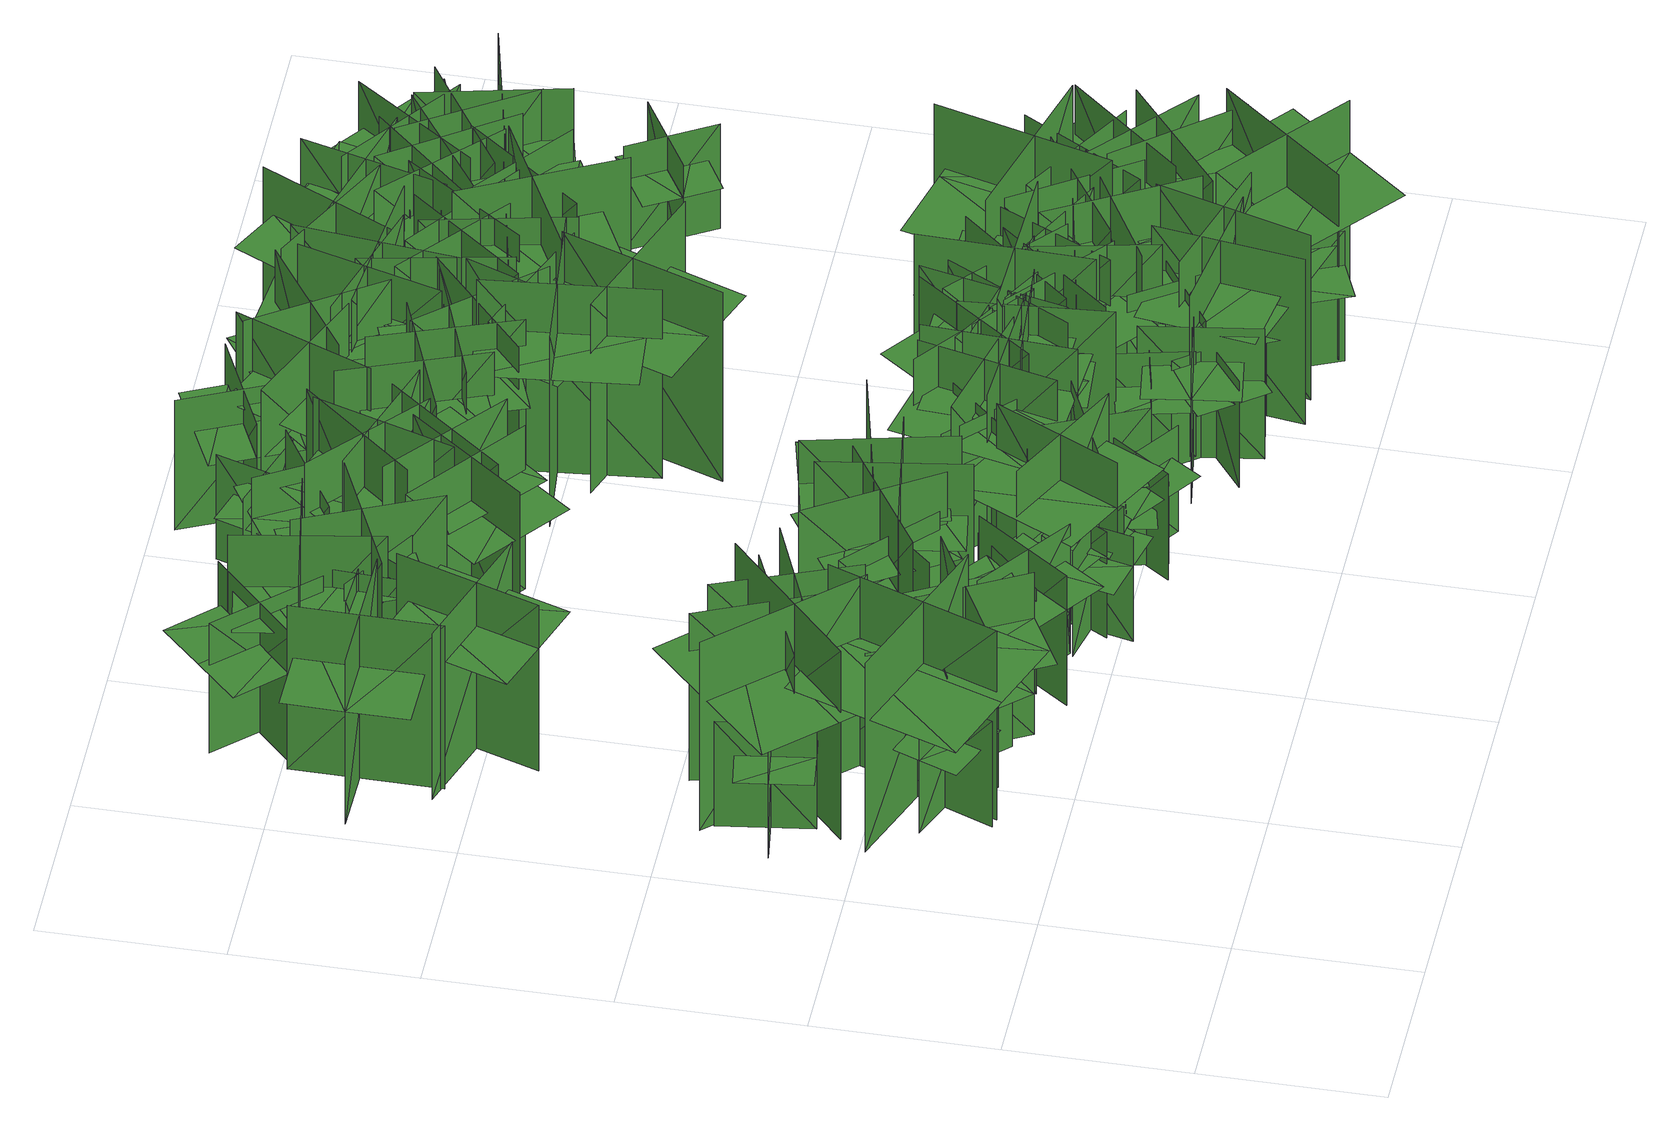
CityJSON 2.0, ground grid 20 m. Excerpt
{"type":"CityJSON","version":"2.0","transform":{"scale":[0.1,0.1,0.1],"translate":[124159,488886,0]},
"CityObjects":{
"tree1":{"type":"SolitaryVegetationObject","geometry":[{"type":"MultiSurface","lod":"1","boundaries":[[[0,1,2]],[[0,2,3]],[[4,5,6]],[[4,6,7]],[[8,9,10]],[[8,10,11]],[[8,11,12]],[[8,12,13]]]}]},
"tree2":{"type":"SolitaryVegetationObject","geometry":[{"type":"MultiSurface","lod":"1","boundaries":[[[14,15,16]],[[14,16,17]],[[18,19,20]],[[18,20,21]],[[22,23,24]],[[22,24,25]],[[22,25,26]],[[22,26,27]]]}]},
"tree3":{"type":"SolitaryVegetationObject","geometry":[{"type":"MultiSurface","lod":"1","boundaries":[[[28,29,30]],[[28,30,31]],[[32,33,34]],[[32,34,35]],[[36,37,38]],[[36,38,39]],[[36,39,40]],[[36,40,41]]]}]},
"tree4":{"type":"SolitaryVegetationObject","geometry":[{"type":"MultiSurface","lod":"1","boundaries":[[[42,43,44]],[[42,44,45]],[[46,47,48]],[[46,48,49]],[[50,51,52]],[[50,52,53]],[[50,53,54]],[[50,54,55]]]}]},
"tree5":{"type":"SolitaryVegetationObject","geometry":[{"type":"MultiSurface","lod":"1","boundaries":[[[56,57,58]],[[56,58,59]],[[60,61,62]],[[60,62,63]],[[64,65,66]],[[64,66,67]],[[64,68,69]],[[64,69,65]]]}]},
"tree6":{"type":"SolitaryVegetationObject","geometry":[{"type":"MultiSurface","lod":"1","boundaries":[[[70,71,72]],[[70,72,73]],[[74,75,76]],[[74,76,77]],[[78,79,80]],[[78,80,81]],[[78,81,82]],[[78,82,83]]]}]},
"tree7":{"type":"SolitaryVegetationObject","geometry":[{"type":"MultiSurface","lod":"1","boundaries":[[[84,85,86]],[[84,86,87]],[[88,89,90]],[[88,90,91]],[[92,93,94]],[[92,94,95]],[[92,96,97]],[[92,97,93]]]}]},
"tree8":{"type":"SolitaryVegetationObject","geometry":[{"type":"MultiSurface","lod":"1","boundaries":[[[98,99,100]],[[98,100,101]],[[102,103,104]],[[102,104,105]],[[106,107,108]],[[106,108,109]],[[106,109,110]],[[106,110,111]]]}]},
"tree9":{"type":"SolitaryVegetationObject","geometry":[{"type":"MultiSurface","lod":"1","boundaries":[[[112,113,114]],[[112,114,115]],[[116,117,118]],[[116,118,119]],[[120,121,122]],[[120,122,123]],[[120,123,124]],[[120,124,125]]]}]},
"tree10":{"type":"SolitaryVegetationObject","geometry":[{"type":"MultiSurface","lod":"1","boundaries":[[[126,127,128]],[[126,128,129]],[[130,131,132]],[[130,132,133]],[[134,135,136]],[[134,136,137]],[[134,137,138]],[[134,138,139]]]}]},
"tree11":{"type":"SolitaryVegetationObject","geometry":[{"type":"MultiSurface","lod":"1","boundaries":[[[140,141,142]],[[140,142,143]],[[144,145,146]],[[144,146,147]],[[148,149,150]],[[148,150,151]],[[148,151,152]],[[148,152,153]]]}]},
"tree12":{"type":"SolitaryVegetationObject","geometry":[{"type":"MultiSurface","lod":"1","boundaries":[[[154,155,156]],[[154,156,157]],[[158,159,160]],[[158,160,161]],[[162,163,164]],[[162,164,165]],[[162,166,167]],[[162,167,163]]]}]},
"tree13":{"type":"SolitaryVegetationObject","geometry":[{"type":"MultiSurface","lod":"1","boundaries":[[[168,169,170]],[[168,170,171]],[[172,173,174]],[[172,174,175]],[[176,177,178]],[[176,178,179]],[[176,180,181]],[[176,181,177]]]}]},
"tree14":{"type":"SolitaryVegetationObject","geometry":[{"type":"MultiSurface","lod":"1","boundaries":[[[182,183,184]],[[182,184,185]],[[186,187,188]],[[186,188,189]],[[190,191,192]],[[190,192,193]],[[190,193,194]],[[190,194,195]]]}]},
"tree15":{"type":"SolitaryVegetationObject","geometry":[{"type":"MultiSurface","lod":"1","boundaries":[[[196,197,198]],[[196,198,199]],[[200,201,202]],[[200,202,203]],[[204,205,206]],[[204,206,207]],[[204,207,208]],[[204,208,209]]]}]},
"tree16":{"type":"SolitaryVegetationObject","geometry":[{"type":"MultiSurface","lod":"1","boundaries":[[[210,211,212]],[[210,212,213]],[[214,215,216]],[[214,216,217]],[[218,219,220]],[[218,220,221]],[[218,222,223]],[[218,223,219]]]}]},
"tree17":{"type":"SolitaryVegetationObject","geometry":[{"type":"MultiSurface","lod":"1","boundaries":[[[224,225,226]],[[224,226,227]],[[228,229,230]],[[228,230,231]],[[232,233,234]],[[232,234,235]],[[232,235,236]],[[232,236,237]]]}]},
"tree18":{"type":"SolitaryVegetationObject","geometry":[{"type":"MultiSurface","lod":"1","boundaries":[[[238,239,240]],[[238,240,241]],[[242,243,244]],[[242,244,245]],[[246,247,243]],[[246,243,242]],[[248,249,239]],[[248,239,238]],[[238,239,250]],[[238,250,251]],[[238,252,253]],[[238,253,239]]]}]},
"tree19":{"type":"SolitaryVegetationObject","geometry":[{"type":"MultiSurface","lod":"1","boundaries":[[[254,255,256]],[[254,256,257]],[[258,259,260]],[[258,260,261]],[[262,263,264]],[[262,264,265]],[[262,265,266]],[[262,266,267]]]}]},
"tree20":{"type":"SolitaryVegetationObject","geometry":[{"type":"MultiSurface","lod":"1","boundaries":[[[268,269,270]],[[268,270,271]],[[272,273,274]],[[272,274,275]],[[276,277,278]],[[276,278,279]],[[276,279,280]],[[276,280,281]]]}]},
"tree21":{"type":"SolitaryVegetationObject","geometry":[{"type":"MultiSurface","lod":"1","boundaries":[[[282,283,284]],[[282,284,285]],[[286,287,288]],[[286,288,289]],[[290,291,292]],[[290,292,293]],[[290,293,294]],[[290,294,295]]]}]},
"tree22":{"type":"SolitaryVegetationObject","geometry":[{"type":"MultiSurface","lod":"1","boundaries":[[[296,297,298]],[[296,298,299]],[[300,301,302]],[[300,302,303]],[[304,305,306]],[[304,306,307]],[[304,307,308]],[[304,308,309]]]}]},
"tree23":{"type":"SolitaryVegetationObject","geometry":[{"type":"MultiSurface","lod":"1","boundaries":[[[310,311,312]],[[310,312,313]],[[314,315,316]],[[314,316,317]],[[318,319,320]],[[318,320,321]],[[318,321,322]],[[318,322,323]]]}]},
"tree24":{"type":"SolitaryVegetationObject","geometry":[{"type":"MultiSurface","lod":"1","boundaries":[[[324,325,326]],[[324,326,327]],[[328,329,330]],[[328,330,331]],[[332,333,334]],[[332,334,335]],[[332,335,336]],[[332,336,337]]]}]},
"tree25":{"type":"SolitaryVegetationObject","geometry":[{"type":"MultiSurface","lod":"1","boundaries":[[[338,339,340]],[[338,340,341]],[[342,343,344]],[[342,344,345]],[[346,347,348]],[[346,348,349]],[[346,350,351]],[[346,351,347]]]}]},
"tree26":{"type":"SolitaryVegetationObject","geometry":[{"type":"MultiSurface","lod":"1","boundaries":[[[352,353,354]],[[352,354,355]],[[356,357,358]],[[356,358,359]],[[360,361,362]],[[360,362,363]],[[360,364,365]],[[360,365,361]]]}]},
"tree27":{"type":"SolitaryVegetationObject","geometry":[{"type":"MultiSurface","lod":"1","boundaries":[[[366,367,368]],[[366,368,369]],[[370,371,372]],[[370,372,373]],[[374,375,376]],[[374,376,377]],[[374,377,378]],[[374,378,379]]]}]},
"tree28":{"type":"SolitaryVegetationObject","geometry":[{"type":"MultiSurface","lod":"1","boundaries":[[[380,381,382]],[[380,382,383]],[[384,385,386]],[[384,386,387]],[[388,389,390]],[[388,390,391]],[[388,391,392]],[[388,392,393]]]}]},
"tree29":{"type":"SolitaryVegetationObject","geometry":[{"type":"MultiSurface","lod":"1","boundaries":[[[394,395,396]],[[394,396,397]],[[398,399,400]],[[398,400,401]],[[402,403,404]],[[402,404,405]],[[402,406,407]],[[402,407,403]]]}]},
"tree30":{"type":"SolitaryVegetationObject","geometry":[{"type":"MultiSurface","lod":"1","boundaries":[[[408,409,410]],[[408,410,411]],[[412,413,414]],[[412,414,415]],[[416,417,418]],[[416,418,419]],[[416,419,420]],[[416,420,421]]]}]},
"tree31":{"type":"SolitaryVegetationObject","geometry":[{"type":"MultiSurface","lod":"1","boundaries":[[[422,423,424]],[[422,424,425]],[[426,427,428]],[[426,428,429]],[[430,431,432]],[[430,432,433]],[[430,434,435]],[[430,435,431]]]}]},
"tree32":{"type":"SolitaryVegetationObject","geometry":[{"type":"MultiSurface","lod":"1","boundaries":[[[436,437,438]],[[436,438,439]],[[440,441,442]],[[440,442,443]],[[444,445,446]],[[444,446,447]],[[444,448,449]],[[444,449,445]]]}]},
"tree33":{"type":"SolitaryVegetationObject","geometry":[{"type":"MultiSurface","lod":"1","boundaries":[[[450,451,452]],[[450,452,453]],[[454,455,456]],[[454,456,457]],[[458,459,460]],[[458,460,461]],[[458,461,462]],[[458,462,463]]]}]},
"tree34":{"type":"SolitaryVegetationObject","geometry":[{"type":"MultiSurface","lod":"1","boundaries":[[[464,465,466]],[[464,466,467]],[[468,469,470]],[[468,470,471]],[[472,473,474]],[[472,474,475]],[[472,475,476]],[[472,476,477]]]}]},
"tree35":{"type":"SolitaryVegetationObject","geometry":[{"type":"MultiSurface","lod":"1","boundaries":[[[478,479,480]],[[478,480,481]],[[482,483,484]],[[482,484,485]],[[486,487,488]],[[486,488,489]],[[486,490,491]],[[486,491,487]]]}]},
"tree36":{"type":"SolitaryVegetationObject","geometry":[{"type":"MultiSurface","lod":"1","boundaries":[[[492,493,494]],[[492,494,495]],[[496,497,498]],[[496,498,499]],[[500,501,502]],[[500,502,503]],[[500,503,504]],[[500,504,505]]]}]},
"tree37":{"type":"SolitaryVegetationObject","geometry":[{"type":"MultiSurface","lod":"1","boundaries":[[[506,507,508]],[[506,508,509]],[[510,511,512]],[[510,512,513]],[[514,515,516]],[[514,516,517]],[[514,517,518]],[[514,518,519]]]}]},
"tree38":{"type":"SolitaryVegetationObject","geometry":[{"type":"MultiSurface","lod":"1","boundaries":[[[520,521,522]],[[520,522,523]],[[524,525,526]],[[524,526,527]],[[528,529,530]],[[528,530,531]],[[528,531,532]],[[528,532,533]]]}]},
"tree39":{"type":"SolitaryVegetationObject","geometry":[{"type":"MultiSurface","lod":"1","boundaries":[[[534,535,536]],[[534,536,537]],[[538,539,540]],[[538,540,541]],[[542,543,544]],[[542,544,545]],[[542,545,546]],[[542,546,547]]]}]},
"tree40":{"type":"SolitaryVegetationObject","geometry":[{"type":"MultiSurface","lod":"1","boundaries":[[[548,549,550]],[[548,550,551]],[[552,553,554]],[[552,554,555]],[[556,557,558]],[[556,558,559]],[[556,559,560]],[[556,560,561]]]}]},
"tree41":{"type":"SolitaryVegetationObject","geometry":[{"type":"MultiSurface","lod":"1","boundaries":[[[562,563,564]],[[562,564,565]],[[566,567,568]],[[566,568,569]],[[570,571,572]],[[570,572,573]],[[570,574,575]],[[570,575,571]]]}]},
"tree42":{"type":"SolitaryVegetationObject","geometry":[{"type":"MultiSurface","lod":"1","boundaries":[[[576,577,578]],[[576,578,579]],[[580,581,582]],[[580,582,583]],[[584,585,586]],[[584,586,587]],[[584,588,589]],[[584,589,585]]]}]},
"tree43":{"type":"SolitaryVegetationObject","geometry":[{"type":"MultiSurface","lod":"1","boundaries":[[[590,591,592]],[[590,592,593]],[[594,595,596]],[[594,596,597]],[[598,599,600]],[[598,600,601]],[[598,602,603]],[[598,603,599]]]}]},
"tree44":{"type":"SolitaryVegetationObject","geometry":[{"type":"MultiSurface","lod":"1","boundaries":[[[604,605,606]],[[604,606,607]],[[608,609,610]],[[608,610,611]],[[612,613,614]],[[612,614,615]],[[612,616,617]],[[612,617,613]]]}]},
"tree45":{"type":"SolitaryVegetationObject","geometry":[{"type":"MultiSurface","lod":"1","boundaries":[[[618,619,620]],[[618,620,621]],[[622,623,624]],[[622,624,625]],[[626,627,628]],[[626,628,629]],[[626,629,630]],[[626,630,631]]]}]},
"tree46":{"type":"SolitaryVegetationObject","geometry":[{"type":"MultiSurface","lod":"1","boundaries":[[[632,633,634]],[[632,634,635]],[[636,637,638]],[[636,638,639]],[[640,641,642]],[[640,642,643]],[[640,643,644]],[[640,644,645]]]}]},
"tree47":{"type":"SolitaryVegetationObject","geometry":[{"type":"MultiSurface","lod":"1","boundaries":[[[646,647,648]],[[646,648,649]],[[650,651,652]],[[650,652,653]],[[654,655,656]],[[654,656,657]],[[654,658,659]],[[654,659,655]]]}]},
"tree48":{"type":"SolitaryVegetationObject","geometry":[{"type":"MultiSurface","lod":"1","boundaries":[[[660,661,662]],[[660,662,663]],[[664,665,666]],[[664,666,667]],[[668,669,670]],[[668,670,671]],[[668,671,672]],[[668,672,673]]]}]},
"tree49":{"type":"SolitaryVegetationObject","geometry":[{"type":"MultiSurface","lod":"1","boundaries":[[[674,675,676]],[[674,676,677]],[[678,679,680]],[[678,680,681]],[[682,683,684]],[[682,684,685]],[[682,686,687]],[[682,687,683]]]}]},
"tree50":{"type":"SolitaryVegetationObject","geometry":[{"type":"MultiSurface","lod":"1","boundaries":[[[688,689,690]],[[688,690,691]],[[692,693,694]],[[692,694,695]],[[696,697,698]],[[696,698,699]],[[696,699,700]],[[696,700,701]]]}]},
"tree51":{"type":"SolitaryVegetationObject","geometry":[{"type":"MultiSurface","lod":"1","boundaries":[[[702,703,704]],[[702,704,705]],[[706,707,708]],[[706,708,709]],[[710,711,712]],[[710,712,713]],[[710,713,714]],[[710,714,715]]]}]},
"tree52":{"type":"SolitaryVegetationObject","geometry":[{"type":"MultiSurface","lod":"1","boundaries":[[[716,717,718]],[[716,718,719]],[[720,721,722]],[[720,722,723]],[[724,725,726]],[[724,726,727]],[[724,727,728]],[[724,728,729]]]}]},
"tree53":{"type":"SolitaryVegetationObject","geometry":[{"type":"MultiSurface","lod":"1","boundaries":[[[730,731,732]],[[730,732,733]],[[734,735,736]],[[734,736,737]],[[738,739,740]],[[738,740,741]],[[738,742,743]],[[738,743,739]]]}]},
"tree54":{"type":"SolitaryVegetationObject","geometry":[{"type":"MultiSurface","lod":"1","boundaries":[[[744,745,746]],[[744,746,747]],[[748,749,750]],[[748,750,751]],[[752,753,754]],[[752,754,755]],[[752,755,756]],[[752,756,757]]]}]},
"tree55":{"type":"SolitaryVegetationObject","geometry":[{"type":"MultiSurface","lod":"1","boundaries":[[[758,759,760]],[[758,760,761]],[[762,763,764]],[[762,764,765]],[[766,767,768]],[[766,768,769]],[[766,769,770]],[[766,770,771]]]}]},
"tree56":{"type":"SolitaryVegetationObject","geometry":[{"type":"MultiSurface","lod":"1","boundaries":[[[772,773,774]],[[772,774,775]],[[776,777,778]],[[776,778,779]],[[780,781,782]],[[780,782,783]],[[780,783,784]],[[780,784,785]]]}]},
"tree57":{"type":"SolitaryVegetationObject","geometry":[{"type":"MultiSurface","lod":"1","boundaries":[[[786,787,788]],[[786,788,789]],[[790,791,792]],[[790,792,793]],[[794,795,796]],[[794,796,797]],[[794,798,799]],[[794,799,795]]]}]},
"tree58":{"type":"SolitaryVegetationObject","geometry":[{"type":"MultiSurface","lod":"1","boundaries":[[[800,801,802]],[[800,802,803]],[[804,805,806]],[[804,806,807]],[[808,809,810]],[[808,810,811]],[[808,812,813]],[[808,813,809]]]}]},
"tree59":{"type":"SolitaryVegetationObject","geometry":[{"type":"MultiSurface","lod":"1","boundaries":[[[814,815,816]],[[814,816,817]],[[818,819,820]],[[818,820,821]],[[822,823,824]],[[822,824,825]],[[822,825,826]],[[822,826,827]]]}]},
"tree60":{"type":"SolitaryVegetationObject","geometry":[{"type":"MultiSurface","lod":"1","boundaries":[[[828,829,830]],[[828,830,831]],[[832,833,834]],[[832,834,835]],[[836,837,838]],[[836,838,839]],[[836,840,841]],[[836,841,837]]]}]},
"tree61":{"type":"SolitaryVegetationObject","geometry":[{"type":"MultiSurface","lod":"1","boundaries":[[[842,843,844]],[[842,844,845]],[[846,847,848]],[[846,848,849]],[[850,851,852]],[[850,852,853]],[[850,854,855]],[[850,855,851]]]}]},
"tree62":{"type":"SolitaryVegetationObject","geometry":[{"type":"MultiSurface","lod":"1","boundaries":[[[856,857,858]],[[856,858,859]],[[860,861,862]],[[860,862,863]],[[864,865,866]],[[864,866,867]],[[864,867,868]],[[864,868,869]]]}]},
"tree63":{"type":"SolitaryVegetationObject","geometry":[{"type":"MultiSurface","lod":"1","boundaries":[[[870,871,872]],[[870,872,873]],[[874,875,876]],[[874,876,877]],[[878,879,880]],[[878,880,881]],[[878,882,883]],[[878,883,879]]]}]},
"tree64":{"type":"SolitaryVegetationObject","geometry":[{"type":"MultiSurface","lod":"1","boundaries":[[[884,885,886]],[[884,886,887]],[[888,889,890]],[[888,890,891]],[[892,893,894]],[[892,894,895]],[[892,895,896]],[[892,896,897]]]}]},
"tree65":{"type":"SolitaryVegetationObject","geometry":[{"type":"MultiSurface","lod":"1","boundaries":[[[898,899,900]],[[898,900,901]],[[902,903,904]],[[902,904,905]],[[906,907,908]],[[906,908,909]],[[906,910,911]],[[906,911,907]]]}]},
"tree66":{"type":"SolitaryVegetationObject","geometry":[{"type":"MultiSurface","lod":"1","boundaries":[[[912,913,914]],[[912,914,915]],[[916,917,918]],[[916,918,919]],[[920,921,922]],[[920,922,923]],[[920,924,925]],[[920,925,921]]]}]},
"tree67":{"type":"SolitaryVegetationObject","geometry":[{"type":"MultiSurface","lod":"1","boundaries":[[[926,927,928]],[[926,928,929]],[[930,931,932]],[[930,932,933]],[[934,935,936]],[[934,936,937]],[[934,937,938]],[[934,938,939]]]}]},
"tree68":{"type":"SolitaryVegetationObject","geometry":[{"type":"MultiSurface","lod":"1","boundaries":[[[940,941,942]],[[940,942,943]],[[944,945,946]],[[944,946,947]],[[948,949,950]],[[948,950,951]],[[948,952,953]],[[948,953,949]]]}]},
"tree69":{"type":"SolitaryVegetationObject","geometry":[{"type":"MultiSurface","lod":"1","boundaries":[[[954,955,956]],[[954,956,957]],[[958,959,960]],[[958,960,961]],[[962,963,964]],[[962,964,965]],[[962,965,966]],[[962,966,967]]]}]},
"tree70":{"type":"SolitaryVegetationObject","geometry":[{"type":"MultiSurface","lod":"1","boundaries":[[[968,969,970]],[[968,970,971]],[[972,973,974]],[[972,974,975]],[[976,977,978]],[[976,978,979]],[[976,979,980]],[[976,980,981]]]}]},
"tree71":{"type":"SolitaryVegetationObject","geometry":[{"type":"MultiSurface","lod":"1","boundaries":[[[982,983,984]],[[982,984,985]],[[986,987,988]],[[986,988,989]],[[990,991,992]],[[990,992,993]],[[990,993,994]],[[990,994,995]]]}]},
"tree72":{"type":"SolitaryVegetationObject","geometry":[{"type":"MultiSurface","lod":"1","boundaries":[[[996,997,998]],[[996,998,999]],[[1000,1001,1002]],[[1000,1002,1003]],[[1004,1005,1006]],[[1004,1006,1007]],[[1004,1008,1009]],[[1004,1009,1005]]]}]},
"tree73":{"type":"SolitaryVegetationObject","geometry":[{"type":"MultiSurface","lod":"1","boundaries":[[[1010,1011,1012]],[[1010,1012,1013]],[[1014,1015,1016]],[[1014,1016,1017]],[[1018,1019,1020]],[[1018,1020,1021]],[[1018,1021,1022]],[[1018,1022,1023]]]}]},
"tree74":{"type":"SolitaryVegetationObject","geometry":[{"type":"MultiSurface","lod":"1","boundaries":[[[1024,1025,1026]],[[1024,1026,1027]],[[1028,1029,1030]],[[1028,1030,1031]],[[1032,1033,1034]],[[1032,1034,1035]],[[1032,1035,1036]],[[1032,1036,1037]]]}]},
"tree75":{"type":"SolitaryVegetationObject","geometry":[{"type":"MultiSurface","lod":"1","boundaries":[[[1038,1039,1040]],[[1038,1040,1041]],[[1042,1043,1044]],[[1042,1044,1045]],[[1046,1047,1048]],[[1046,1048,1049]],[[1046,1049,1050]],[[1046,1050,1051]]]}]},
"tree76":{"type":"SolitaryVegetationObject","geometry":[{"type":"MultiSurface","lod":"1","boundaries":[[[1052,1053,1054]],[[1052,1054,1055]],[[1056,1057,1058]],[[1056,1058,1059]],[[1060,1061,1062]],[[1060,1062,1063]],[[1060,1063,1064]],[[1060,1064,1065]]]}]},
"tree77":{"type":"SolitaryVegetationObject","geometry":[{"type":"MultiSurface","lod":"1","boundaries":[[[1066,1067,1068]],[[1066,1068,1069]],[[1070,1071,1072]],[[1070,1072,1073]],[[1074,1075,1076]],[[1074,1076,1077]],[[1074,1078,1079]],[[1074,1079,1075]]]}]},
"tree78":{"type":"SolitaryVegetationObject","geometry":[{"type":"MultiSurface","lod":"1","boundaries":[[[1080,1081,1082]],[[1080,1082,1083]],[[1084,1085,1086]],[[1084,1086,1087]],[[1088,1089,1090]],[[1088,1090,1091]],[[1088,1091,1092]],[[1088,1092,1093]]]}]},
"tree79":{"type":"SolitaryVegetationObject","geometry":[{"type":"MultiSurface","lod":"1","boundaries":[[[1094,1095,1096]],[[1094,1096,1097]],[[1098,1099,1100]],[[1098,1100,1101]],[[1102,1103,1104]],[[1102,1104,1105]],[[1102,1105,1106]],[[1102,1106,1107]]]}]},
"tree80":{"type":"SolitaryVegetationObject","geometry":[{"type":"MultiSurface","lod":"1","boundaries":[[[1108,1109,1110]],[[1108,1110,1111]],[[1112,1113,1114]],[[1112,1114,1115]],[[1116,1117,1118]],[[1116,1118,1119]],[[1116,1119,1120]],[[1116,1120,1121]]]}]},
"tree81":{"type":"SolitaryVegetationObject","geometry":[{"type":"MultiSurface","lod":"1","boundaries":[[[1122,1123,1124]],[[1122,1124,1125]],[[1126,1127,1128]],[[1126,1128,1129]],[[1130,1131,1132]],[[1130,1132,1133]],[[1130,1134,1135]],[[1130,1135,1131]]]}]},
"tree82":{"type":"SolitaryVegetationObject","geometry":[{"type":"MultiSurface","lod":"1","boundaries":[[[1136,1137,1138]],[[1136,1138,1139]],[[1140,1141,1142]],[[1140,1142,1143]],[[1144,1145,1146]],[[1144,1146,1147]],[[1144,1147,1148]],[[1144,1148,1149]]]}]},
"tree83":{"type":"SolitaryVegetationObject","geometry":[{"type":"MultiSurface","lod":"1","boundaries":[[[1150,1151,1152]],[[1150,1152,1153]],[[1154,1155,1156]],[[1154,1156,1157]],[[1158,1159,1160]],[[1158,1160,1161]],[[1158,1161,1162]],[[1158,1162,1163]]]}]},
"tree84":{"type":"SolitaryVegetationObject","geometry":[{"type":"MultiSurface","lod":"1","boundaries":[[[1164,1165,1166]],[[1164,1166,1167]],[[1168,1169,1170]],[[1168,1170,1171]],[[1172,1173,1174]],[[1172,1174,1175]],[[1172,1176,1177]],[[1172,1177,1173]]]}]},
"tree85":{"type":"SolitaryVegetationObject","geometry":[{"type":"MultiSurface","lod":"1","boundaries":[[[1178,1179,1180]],[[1178,1180,1181]],[[1182,1183,1184]],[[1182,1184,1185]],[[1186,1187,1188]],[[1186,1188,1189]],[[1186,1189,1190]],[[1186,1190,1191]]]}]},
"tree86":{"type":"SolitaryVegetationObject","geometry":[{"type":"MultiSurface","lod":"1","boundaries":[[[1192,1193,1194]],[[1192,1194,1195]],[[1196,1197,1198]],[[1196,1198,1199]],[[1200,1201,1202]],[[1200,1202,1203]],[[1200,1203,1204]],[[1200,1204,1205]]]}]},
"tree87":{"type":"SolitaryVegetationObject","geometry":[{"type":"MultiSurface","lod":"1","boundaries":[[[1206,1207,1208]],[[1206,1208,1209]],[[1210,1211,1212]],[[1210,1212,1213]],[[1214,1215,1216]],[[1214,1216,1217]],[[1214,1217,1218]],[[1214,1218,1219]]]}]},
"tree88":{"type":"SolitaryVegetationObject","geometry":[{"type":"MultiSurface","lod":"1","boundaries":[[[1220,1221,1222]],[[1220,1222,1223]],[[1224,1225,1226]],[[1224,1226,1227]],[[1228,1229,1230]],[[1228,1230,1231]],[[1228,1231,1232]],[[1228,1232,1233]]]}]},
"tree89":{"type":"SolitaryVegetationObject","geometry":[{"type":"MultiSurface","lod":"1","boundaries":[[[1234,1235,1236]],[[1234,1236,1237]],[[1238,1239,1240]],[[1238,1240,1241]],[[1242,1243,1244]],[[1242,1244,1245]],[[1242,1245,1246]],[[1242,1246,1247]]]}]},
"tree90":{"type":"SolitaryVegetationObject","geometry":[{"type":"MultiSurface","lod":"1","boundaries":[[[1248,1249,1250]],[[1248,1250,1251]],[[1252,1253,1254]],[[1252,1254,1255]],[[1256,1257,1258]],[[1256,1258,1259]],[[1256,1259,1260]],[[1256,1260,1261]]]}]},
"tree91":{"type":"SolitaryVegetationObject","geometry":[{"type":"MultiSurface","lod":"1","boundaries":[[[1262,1263,1264]],[[1262,1264,1265]],[[1266,1267,1268]],[[1266,1268,1269]],[[1270,1271,1272]],[[1270,1272,1273]],[[1270,1274,1275]],[[1270,1275,1271]]]}]},
"tree92":{"type":"SolitaryVegetationObject","geometry":[{"type":"MultiSurface","lod":"1","boundaries":[[[1276,1277,1278]],[[1276,1278,1279]],[[1280,1281,1282]],[[1280,1282,1283]],[[1284,1285,1286]],[[1284,1286,1287]],[[1284,1287,1288]],[[1284,1288,1289]]]}]},
"tree93":{"type":"SolitaryVegetationObject","geometry":[{"type":"MultiSurface","lod":"1","boundaries":[[[1290,1291,1292]],[[1290,1292,1293]],[[1294,1295,1296]],[[1294,1296,1297]],[[1298,1299,1300]],[[1298,1300,1301]],[[1298,1302,1303]],[[1298,1303,1299]]]}]},
"tree94":{"type":"SolitaryVegetationObject","geometry":[{"type":"MultiSurface","lod":"1","boundaries":[[[1304,1305,1306]],[[1304,1306,1307]],[[1308,1309,1310]],[[1308,1310,1311]],[[1312,1313,1314]],[[1312,1314,1315]],[[1312,1316,1317]],[[1312,1317,1313]]]}]},
"tree95":{"type":"SolitaryVegetationObject","geometry":[{"type":"MultiSurface","lod":"1","boundaries":[[[1318,1319,1320]],[[1318,1320,1321]],[[1322,1323,1324]],[[1322,1324,1325]],[[1326,1327,1328]],[[1326,1328,1329]],[[1326,1330,1331]],[[1326,1331,1327]]]}]},
"tree96":{"type":"SolitaryVegetationObject","geometry":[{"type":"MultiSurface","lod":"1","boundaries":[[[1332,1333,1334]],[[1332,1334,1335]],[[1336,1337,1338]],[[1336,1338,1339]],[[1340,1341,1342]],[[1340,1342,1343]],[[1340,1343,1344]],[[1340,1344,1345]]]}]},
"tree97":{"type":"SolitaryVegetationObject","geometry":[{"type":"MultiSurface","lod":"1","boundaries":[[[1346,1347,1348]],[[1346,1348,1349]],[[1350,1351,1352]],[[1350,1352,1353]],[[1354,1355,1356]],[[1354,1356,1357]],[[1354,1357,1358]],[[1354,1358,1359]]]}]},
"tree98":{"type":"SolitaryVegetationObject","geometry":[{"type":"MultiSurface","lod":"1","boundaries":[[[1360,1361,1362]],[[1360,1362,1363]],[[1364,1365,1366]],[[1364,1366,1367]],[[1368,1369,1370]],[[1368,1370,1371]],[[1368,1372,1373]],[[1368,1373,1369]]]}]},
"tree99":{"type":"SolitaryVegetationObject","geometry":[{"type":"MultiSurface","lod":"1","boundaries":[[[1374,1375,1376]],[[1374,1376,1377]],[[1378,1379,1380]],[[1378,1380,1381]],[[1382,1383,1384]],[[1382,1384,1385]],[[1382,1385,1386]],[[1382,1386,1387]]]}]},
"tree100":{"type":"SolitaryVegetationObject","geometry":[{"type":"MultiSurface","lod":"1","boundaries":[[[1388,1389,1390]],[[1388,1390,1391]],[[1392,1393,1394]],[[1392,1394,1395]],[[1396,1397,1398]],[[1396,1398,1399]],[[1396,1399,1400]],[[1396,1400,1401]]]}]},
"tree101":{"type":"SolitaryVegetationObject","geometry":[{"type":"MultiSurface","lod":"1","boundaries":[[[1402,1403,1404]],[[1402,1404,1405]],[[1406,1407,1408]],[[1406,1408,1409]],[[1410,1411,1412]],[[1410,1412,1413]],[[1410,1413,1414]],[[1410,1414,1415]]]}]}
},
"vertices":[
[41,487,10],[144,501,10],[144,501,149],[41,487,149],[95,447,10],[95,447,149],[80,550,149],[80,550,10],[95,447,105],[138,453,105],[126,536,105],[83,530,105],[40,523,105],[51,441,105],
[174,370,7],[135,273,7],[135,273,147],[174,370,147],[112,344,7],[112,344,147],[209,305,147],[209,305,7],[112,344,103],[96,303,103],[174,272,103],[190,313,103],[206,353,103],[128,384,103],
[220,459,5],[149,271,5],[149,271,256],[220,459,256],[74,393,5],[262,322,5],[262,322,256],[74,393,256],[202,452,175],[115,484,175],[47,294,175],[134,263,175],[222,231,175],[290,421,175],
[236,558,5],[89,421,5],[89,421,255],[236,558,255],[76,564,5],[213,417,5],[213,417,255],[76,564,255],[217,560,174],[152,627,174],[8,487,174],[72,420,174],[137,354,174],[281,493,174],
[276,379,7],[158,324,7],[158,324,179],[276,379,179],[179,413,7],[234,295,7],[234,295,179],[179,413,179],[266,374,134],[158,324,134],[179,278,134],[287,327,134],[244,421,134],[136,371,134],
[175,487,7],[149,589,7],[149,589,147],[175,487,147],[209,545,7],[209,545,147],[107,519,147],[107,519,7],[209,545,103],[198,587,103],[117,567,103],[128,525,103],[138,482,103],[219,503,103],
[274,353,6],[198,279,6],[198,279,147],[274,353,147],[190,353,6],[264,277,6],[264,277,147],[190,353,147],[267,346,111],[198,279,111],[227,248,111],[297,316,111],[238,376,111],[168,309,111],
[189,289,5],[326,363,5],[326,363,220],[189,289,220],[288,259,5],[214,395,5],[214,395,220],[288,259,220],[288,259,160],[356,296,160],[282,432,160],[214,395,160],[146,359,160],[220,222,160],
[220,441,7],[155,590,7],[155,590,224],[220,441,224],[258,538,7],[258,538,224],[109,473,224],[109,473,7],[258,538,155],[231,600,155],[112,549,155],[139,486,155],[166,424,155],[285,476,155],
[94,994,4],[93,831,4],[93,831,221],[94,994,221],[20,920,4],[20,920,221],[183,918,221],[183,918,4],[20,920,153],[20,852,153],[150,851,153],[150,919,153],[151,987,153],[21,988,153],
[264,429,7],[203,580,7],[203,580,224],[264,429,224],[304,525,7],[304,525,224],[154,464,224],[154,464,7],[304,525,155],[278,588,155],[158,539,155],[184,476,155],[210,413,155],[330,463,155],
[194,900,2],[141,743,2],[141,743,222],[194,900,222],[77,841,2],[234,788,2],[234,788,222],[77,841,222],[190,886,165],[141,743,165],[203,722,165],[251,865,165],[128,907,165],[79,764,165],
[415,340,5],[339,235,5],[339,235,177],[415,340,177],[314,323,5],[420,247,5],[420,247,177],[314,323,177],[408,331,132],[339,235,132],[381,205,132],[450,302,132],[367,361,132],[298,264,132],
[347,335,9],[420,261,9],[420,261,149],[347,335,149],[346,268,9],[346,268,149],[421,342,149],[421,342,9],[346,268,105],[377,237,105],[437,296,105],[406,327,105],[375,358,105],[316,299,105],
[201,977,2],[106,1077,2],[106,1077,174],[201,977,174],[204,1086,2],[104,991,2],[104,991,174],[204,1086,174],[203,990,119],[248,1034,119],[151,1133,119],[106,1088,119],[60,1043,119],[157,945,119],
[265,941,4],[161,946,4],[161,946,177],[265,941,177],[211,1000,4],[206,896,4],[206,896,177],[211,1000,177],[211,1000,121],[206,896,121],[263,893,121],[268,998,121],[154,1002,121],[149,898,121],
[328,375,10],[414,470,10],[414,470,181],[328,375,181],[410,380,10],[410,380,181],[315,466,181],[315,466,10],[410,380,127],[446,419,127],[370,488,127],[334,448,127],[299,409,127],[374,340,127],
[391,280,63],[450,274,63],[453,304,63],[394,311,63],[422,306,63],[416,247,63],[419,247,117],[426,306,117],[426,306,8],[419,247,8],[390,277,8],[449,271,8],[450,274,117],[391,280,117],[387,250,63],[446,244,63],
[191,1074,5],[219,914,5],[219,914,222],[191,1074,222],[131,989,5],[131,989,222],[292,1016,222],[292,1016,5],[131,989,154],[143,922,154],[271,944,154],[260,1011,154],[248,1078,154],[120,1056,154],
[190,953,6],[300,887,6],[300,887,176],[190,953,176],[211,874,6],[211,874,176],[277,983,176],[277,983,6],[211,874,122],[256,846,122],[309,934,122],[263,961,122],[218,989,122],[165,901,122],
[421,374,8],[333,511,8],[333,511,225],[421,374,225],[443,476,8],[443,476,225],[306,388,225],[306,388,8],[443,476,156],[406,533,156],[296,463,156],[333,406,156],[370,349,156],[479,419,156],
[419,244,2],[516,222,2],[516,222,141],[419,244,141],[454,188,2],[476,285,2],[476,285,141],[454,188,141],[454,188,102],[503,177,102],[525,274,102],[476,285,102],[428,296,102],[406,199,102],
[324,979,5],[176,912,5],[176,912,222],[324,979,222],[226,1016,5],[226,1016,222],[293,867,222],[293,867,5],[226,1016,153],[164,988,153],[218,869,153],[280,897,153],[342,925,153],[288,1044,153],
[438,350,8],[412,510,8],[412,510,225],[438,350,225],[498,434,8],[498,434,225],[338,409,225],[338,409,8],[498,434,157],[488,501,157],[359,481,157],[370,414,157],[381,347,157],[509,367,157],
[528,228,4],[434,279,4],[434,279,145],[528,228,145],[504,308,4],[452,215,4],[452,215,145],[504,308,145],[520,232,109],[434,279,109],[414,243,109],[499,196,109],[540,269,109],[455,316,109],
[507,310,7],[491,205,7],[491,205,148],[507,310,148],[440,260,7],[545,244,7],[545,244,148],[440,260,148],[506,301,112],[491,205,112],[532,199,112],[547,295,112],[464,308,112],[449,212,112],
[440,306,6],[578,237,6],[578,237,221],[440,306,221],[472,208,6],[541,346,6],[541,346,221],[472,208,221],[472,208,161],[541,173,161],[610,312,161],[541,346,161],[472,381,161],[403,242,161],
[487,456,9],[443,387,9],[443,387,118],[487,456,118],[436,444,9],[436,444,118],[505,400,118],[505,400,9],[436,444,83],[418,415,83],[473,381,83],[491,409,83],[509,438,83],[454,473,83],
[482,371,3],[444,532,3],[444,532,223],[482,371,223],[550,482,3],[389,444,3],[389,444,223],[550,482,223],[479,384,166],[444,532,166],[380,517,166],[415,369,166],[542,400,166],[507,547,166],
[311,795,6],[411,924,6],[411,924,223],[311,795,223],[415,809,6],[415,809,223],[286,908,223],[286,908,6],[415,809,155],[456,863,155],[353,942,155],[312,888,155],[270,834,155],[373,755,155],
[515,207,10],[595,227,10],[595,227,119],[515,207,119],[571,174,10],[551,254,10],[551,254,119],[571,174,119],[522,208,91],[595,227,91],[587,259,91],[514,240,91],[529,177,91],[603,195,91],
[624,174,9],[536,235,9],[536,235,150],[624,174,150],[608,257,9],[547,170,9],[547,170,150],[608,257,150],[616,180,113],[536,235,113],[512,200,113],[592,145,113],[640,214,113],[560,269,113],
[556,315,11],[609,199,11],[609,199,182],[556,315,182],[527,238,11],[527,238,182],[644,291,182],[644,291,11],[527,238,128],[550,190,128],[643,232,128],[620,281,128],[598,329,128],[505,287,128],
[316,1018,5],[440,912,5],[440,912,222],[316,1018,222],[325,914,5],[325,914,222],[431,1038,222],[431,1038,5],[325,914,154],[377,870,154],[461,969,154],[410,1013,154],[358,1057,154],[273,958,154],
[455,954,3],[351,825,3],[351,825,222],[455,954,222],[325,939,3],[454,835,3],[454,835,222],[325,939,222],[446,943,165],[351,825,165],[402,784,165],[497,902,165],[395,984,165],[300,866,165],
[417,1057,5],[307,991,5],[307,991,176],[417,1057,176],[337,1077,5],[337,1077,176],[403,967,176],[403,967,5],[337,1077,122],[291,1049,122],[344,961,122],[389,989,122],[435,1016,122],[383,1104,122],
[611,404,11],[523,311,11],[523,311,181],[611,404,181],[529,401,11],[529,401,181],[622,313,181],[622,313,11],[529,401,128],[492,362,128],[567,292,128],[603,331,128],[640,370,128],[565,440,128],
[420,1029,5],[370,874,5],[370,874,222],[420,1029,222],[327,981,5],[327,981,222],[482,931,222],[482,931,5],[327,981,154],[306,917,154],[430,877,154],[451,941,154],[472,1006,154],[348,1046,154],
[339,1086,6],[439,1054,6],[439,1054,145],[339,1086,145],[370,1026,6],[370,1026,145],[402,1126,145],[402,1126,6],[370,1026,101],[411,1013,101],[437,1092,101],[396,1106,101],[354,1119,101],[328,1040,101],
[677,354,6],[526,390,6],[526,390,222],[677,354,222],[623,443,6],[587,292,6],[587,292,222],[623,443,222],[623,443,162],[548,460,162],[512,310,162],[587,292,162],[662,274,162],[698,425,162],
[644,445,6],[635,280,6],[635,280,225],[644,445,225],[547,357,6],[712,348,6],[712,348,225],[547,357,225],[643,431,168],[635,280,168],[700,276,168],[709,427,168],[578,435,168],[569,284,168],
[585,964,2],[431,904,2],[431,904,221],[585,964,221],[465,1016,2],[525,862,2],[525,862,221],[465,1016,221],[572,959,165],[431,904,165],[455,843,165],[596,898,165],[548,1020,165],[407,965,165],
[720,460,3],[621,328,3],[621,328,223],[720,460,223],[591,441,3],[723,342,3],[723,342,223],[591,441,223],[712,449,166],[621,328,166],[673,289,166],[764,410,166],[659,488,166],[569,367,166],
[673,170,6],[801,190,6],[801,190,179],[673,170,179],[756,110,6],[736,238,6],[736,238,179],[756,110,179],[684,172,134],[801,190,134],[794,240,134],[676,223,134],[691,121,134],[809,139,134],
[686,415,9],[699,253,9],[699,253,226],[686,415,226],[619,336,9],[619,336,226],[781,349,226],[781,349,9],[619,336,158],[624,268,158],[754,278,158],[748,346,158],[743,414,158],[613,403,158],
[683,213,12],[784,237,12],[784,237,151],[683,213,151],[740,178,12],[740,178,151],[716,280,151],[716,280,12],[740,178,107],[782,188,107],[763,269,107],[721,259,107],[678,249,107],[697,168,107],
[707,127,6],[791,191,6],[791,191,147],[707,127,147],[790,116,6],[726,200,6],[726,200,147],[790,116,147],[714,132,110],[791,191,110],[766,224,110],[688,166,110],[739,99,110],[817,157,110],
[489,924,5],[545,1006,5],[545,1006,144],[489,924,144],[554,936,5],[472,992,5],[472,992,144],[554,936,144],[554,936,105],[583,977,105],[500,1033,105],[472,992,105],[444,951,105],[526,894,105],
[541,1143,2],[423,1088,2],[423,1088,174],[541,1143,174],[444,1177,2],[499,1059,2],[499,1059,174],[444,1177,174],[531,1138,129],[423,1088,129],[445,1041,129],[553,1091,129],[509,1185,129],[402,1134,129],
[475,980,5],[537,1131,5],[537,1131,222],[475,980,222],[571,1021,5],[571,1021,222],[421,1083,222],[421,1083,5],[571,1021,153],[597,1083,153],[477,1133,153],[451,1070,153],[425,1008,153],[545,958,153],
[674,298,8],[752,441,8],[752,441,225],[674,298,225],[774,328,8],[774,328,225],[631,406,225],[631,406,8],[774,328,156],[807,387,156],[693,450,156],[660,390,156],[627,331,156],[741,268,156],
[644,392,7],[803,357,7],[803,357,224],[644,392,224],[700,304,7],[700,304,224],[736,463,224],[736,463,7],[700,304,156],[767,290,156],[795,416,156],[729,431,156],[662,446,156],[634,319,156],
[643,941,2],[488,884,2],[488,884,221],[643,941,221],[524,995,2],[581,840,2],[581,840,221],[524,995,221],[630,936,164],[488,884,164],[511,822,164],[652,875,164],[607,998,164],[465,945,164],
[506,1065,6],[576,987,6],[576,987,146],[506,1065,146],[503,998,6],[503,998,146],[581,1067,146],[581,1067,6],[503,998,102],[532,965,102],[594,1021,102],[565,1053,102],[536,1086,102],[474,1030,102],
[835,186,10],[754,176,10],[754,176,149],[835,186,149],[792,219,10],[792,219,149],[802,138,149],[802,138,10],[793,216,104],[759,212,104],[767,147,104],[801,151,104],[834,155,104],[827,220,104],
[703,264,10],[807,390,10],[807,390,227],[703,264,227],[807,275,10],[807,275,227],[681,379,227],[681,379,10],[807,275,159],[850,327,159],[750,410,159],[706,358,159],[663,305,159],[764,222,159],
[617,706,1],[598,894,1],[598,894,252],[617,706,252],[710,823,1],[522,804,1],[522,804,252],[710,823,252],[615,722,187],[598,894,187],[523,887,187],[541,715,187],[689,730,187],[672,902,187],
[854,363,3],[665,369,3],[665,369,253],[854,363,253],[750,471,3],[745,282,3],[745,282,253],[750,471,253],[838,364,188],[665,369,188],[663,294,188],[836,289,188],[840,438,188],[667,443,188],
[859,241,12],[753,170,12],[753,170,182],[859,241,182],[778,256,12],[778,256,182],[850,151,182],[850,151,12],[778,256,129],[734,226,129],[792,142,129],[836,172,129],[880,202,129],[823,286,129],
[537,839,2],[661,948,2],[661,948,221],[537,839,221],[668,832,2],[558,955,2],[558,955,221],[668,832,221],[548,848,164],[661,948,164],[617,997,164],[504,897,164],[591,799,164],[704,900,164],
[739,184,5],[903,160,5],[903,160,224],[739,184,224],[818,80,5],[842,243,5],[842,243,224],[818,80,224],[753,182,168],[903,160,168],[912,225,168],[762,246,168],[743,117,168],[893,95,168],
[524,1121,5],[616,986,5],[616,986,222],[524,1121,222],[505,1019,5],[505,1019,222],[640,1110,222],[640,1110,5],[505,1019,153],[543,963,153],[651,1035,153],[613,1092,153],[575,1148,153],[467,1075,153],
[624,645,1],[688,823,1],[688,823,252],[624,645,252],[758,709,1],[581,773,1],[581,773,252],[758,709,252],[629,660,187],[688,823,187],[618,848,187],[559,685,187],[699,635,187],[758,797,187],
[865,329,10],[706,295,10],[706,295,227],[865,329,227],[777,385,10],[777,385,227],[811,226,227],[811,226,10],[777,385,159],[711,371,159],[738,244,159],[804,258,159],[870,272,159],[844,399,159],
[870,103,6],[821,197,6],[821,197,147],[870,103,147],[895,183,6],[801,134,6],[801,134,147],[895,183,147],[866,111,110],[821,197,110],[784,178,110],[829,91,110],[903,130,110],[858,216,110],
[605,764,2],[665,918,2],[665,918,221],[605,764,221],[724,817,2],[570,877,2],[570,877,221],[724,817,221],[610,777,164],[665,918,164],[604,942,164],[549,801,164],[671,753,164],[726,894,164],
[828,327,7],[705,433,7],[705,433,224],[828,327,224],[820,431,7],[820,431,224],[713,307,224],[713,307,7],[820,431,156],[768,475,156],[683,377,156],[735,332,156],[786,288,156],[871,386,156],
[908,136,3],[827,122,3],[827,122,113],[908,136,113],[854,173,3],[869,92,3],[869,92,113],[854,173,113],[901,135,85],[827,122,85],[832,90,85],[907,103,85],[896,167,85],[821,154,85],
[786,204,8],[955,154,8],[955,154,227],[786,204,227],[853,81,8],[903,250,8],[903,250,227],[853,81,227],[793,189,156],[771,111,156],[941,63,156],[963,142,156],[984,220,156],[815,267,156],
[853,414,5],[785,275,5],[785,275,220],[853,414,220],[755,382,5],[894,313,5],[894,313,220],[755,382,220],[755,382,160],[721,312,160],[860,244,160],[894,313,160],[928,383,160],[789,451,160],
[652,1089,5],[607,932,5],[607,932,223],[652,1089,223],[561,1038,5],[561,1038,223],[717,992,223],[717,992,5],[561,1038,154],[542,973,154],[667,936,154],[686,1002,154],[705,1067,154],[580,1103,154],
[876,180,1],[928,60,1],[928,60,174],[876,180,174],[839,84,1],[958,136,1],[958,136,174],[839,84,174],[881,170,129],[928,60,129],[975,81,129],[928,190,129],[834,149,129],[881,40,129],
[675,868,5],[642,1028,5],[642,1028,222],[675,868,222],[732,956,5],[732,956,222],[572,923,222],[572,923,5],[732,956,154],[718,1023,154],[590,996,154],[604,929,154],[618,863,154],[746,890,154],
[789,243,7],[942,330,7],[942,330,227],[789,243,227],[924,206,7],[837,359,7],[837,359,227],[924,206,227],[805,237,156],[846,167,156],[998,257,156],[956,327,156],[915,397,156],[763,307,156],
[762,1000,6],[762,1000,223],[576,1019,223],[576,1019,6],[662,922,6],[662,922,223],[681,1102,223],[681,1102,6],[660,895,152],[753,885,152],[776,1109,152],[682,1118,152],[589,1128,152],[566,904,152],
[764,884,5],[637,986,5],[637,986,222],[764,884,222],[752,988,5],[752,988,222],[650,861,222],[650,861,5],[752,988,154],[699,1030,154],[617,929,154],[670,886,154],[724,844,154],[805,946,154],
[1007,136,8],[901,127,8],[901,127,149],[1007,136,149],[942,190,8],[951,84,8],[951,84,149],[942,190,149],[998,135,112],[901,127,112],[905,85,112],[1002,94,112],[994,177,112],[897,169,112],
[659,873,6],[818,908,6],[818,908,223],[659,873,223],[747,817,6],[747,817,223],[712,976,223],[712,976,6],[747,817,154],[814,832,154],[785,959,154],[719,944,154],[652,929,154],[681,802,154],
[940,269,8],[850,405,8],[850,405,225],[940,269,225],[960,371,8],[960,371,225],[824,282,225],[824,282,8],[960,371,156],[923,428,156],[814,356,156],[852,300,156],[889,243,156],[998,315,156],
[923,65,6],[1035,202,6],[1035,202,252],[923,65,252],[1040,76,6],[903,188,6],[903,188,252],[1040,76,252],[1040,76,183],[1096,145,183],[959,257,183],[903,188,183],[847,120,183],[984,8,183],
[673,821,2],[841,907,2],[841,907,252],[673,821,252],[815,776,2],[729,944,2],[729,944,252],[815,776,252],[687,828,188],[841,907,188],[807,973,188],[653,895,188],[721,762,188],[875,840,188],
[953,489,3],[900,295,3],[900,295,254],[953,489,254],[814,409,3],[1008,356,3],[1008,356,254],[814,409,254],[936,480,173],[846,503,173],[796,308,173],[886,285,173],[976,262,173],[1026,457,173],
[707,871,5],[802,1003,5],[802,1003,223],[707,871,223],[810,889,5],[810,889,223],[678,983,223],[678,983,5],[810,889,154],[850,944,154],[744,1020,154],[705,964,154],[665,909,154],[771,833,154],
[768,1147,1],[695,999,1],[695,999,220],[768,1147,220],[645,1105,1],[793,1031,1],[793,1031,220],[645,1105,220],[762,1135,163],[695,999,163],[754,970,163],[821,1106,163],[704,1164,163],[637,1028,163],
[1019,303,5],[885,381,5],[885,381,220],[1019,303,220],[993,403,5],[915,269,5],[915,269,220],[993,403,220],[993,403,160],[926,442,160],[848,308,160],[915,269,160],[982,230,160],[1060,364,160],
[722,955,7],[799,1025,7],[799,1025,146],[722,955,146],[789,952,7],[789,952,146],[718,1029,146],[718,1029,7],[789,952,102],[821,981,102],[765,1043,102],[732,1014,102],[700,985,102],[756,923,102],
[1042,297,12],[916,194,12],[916,194,229],[1042,297,229],[938,307,12],[938,307,229],[1041,181,229],[1041,181,12],[938,307,160],[886,264,160],[968,163,160],[1020,206,160],[1073,249,160],[991,350,160],
[927,340,9],[1050,234,9],[1050,234,226],[927,340,226],[935,236,9],[935,236,226],[1042,360,226],[1042,360,9],[935,236,158],[987,192,158],[1072,290,158],[1020,335,158],[969,379,158],[884,281,158],
[858,916,8],[757,887,8],[757,887,147],[858,916,147],[799,948,8],[799,948,147],[828,848,147],[828,848,8],[799,948,103],[757,936,103],[780,856,103],[822,868,103],[864,880,103],[841,961,103],
[881,848,6],[753,948,6],[753,948,223],[881,848,223],[868,951,6],[868,951,223],[768,823,223],[768,823,6],[868,951,155],[814,993,155],[734,890,155],[788,849,155],[842,807,155],[921,910,155],
[872,916,2],[752,1029,2],[752,1029,221],[872,916,221],[867,1046,2],[754,926,2],[754,926,221],[867,1046,221],[862,925,164],[752,1029,164],[707,982,164],[817,878,164],[907,973,164],[797,1077,164],
[767,960,4],[806,1066,4],[806,1066,145],[767,960,145],[849,998,4],[742,1037,4],[742,1037,145],[849,998,145],[777,964,99],[827,947,99],[863,1054,99],[814,1071,99],[764,1088,99],[728,981,99],
[711,1072,0],[871,1028,0],[871,1028,219],[711,1072,219],[777,959,0],[820,1118,0],[820,1118,219],[777,959,219],[725,1068,163],[871,1028,163],[888,1091,163],[742,1131,163],[708,1005,163],[854,965,163],
[770,926,2],[906,1020,2],[906,1020,221],[770,926,221],[899,904,2],[804,1039,2],[804,1039,221],[899,904,221],[781,934,164],[906,1020,164],[868,1074,164],[744,988,164],[819,880,164],[943,967,164],
[861,952,2],[809,1072,2],[809,1072,175],[861,952,175],[898,1048,2],[779,997,2],[779,997,175],[898,1048,175],[856,963,130],[809,1072,130],[762,1051,130],[809,942,130],[903,983,130],[856,1092,130],
[860,855,6],[928,929,6],[928,929,145],[860,855,145],[926,858,6],[853,925,6],[853,925,145],[926,858,145],[926,858,106],[960,894,106],[887,962,106],[853,925,106],[819,888,106],[893,821,106],
[953,1005,5],[816,917,5],[816,917,222],[953,1005,222],[851,1027,5],[851,1027,222],[939,890,222],[939,890,5],[851,1027,154],[794,990,154],[864,880,154],[921,917,154],[978,954,154],[908,1063,154],
[799,1072,1],[933,975,1],[933,975,220],[799,1072,220],[821,943,1],[918,1077,1],[918,1077,220],[821,943,220],[811,1064,163],[933,975,163],[972,1028,163],[849,1117,163],[773,1011,163],[895,922,163],
[954,810,7],[1007,720,7],[1007,720,146],[954,810,146],[937,745,7],[937,745,146],[1027,799,146],[1027,799,7],[937,745,102],[959,708,102],[1032,750,102],[1009,788,102],[987,825,102],[915,783,102],
[856,914,6],[1015,951,6],[1015,951,223],[856,914,223],[945,860,6],[945,860,223],[908,1018,223],[908,1018,6],[945,860,155],[1011,875,155],[981,1002,155],[915,986,155],[849,971,155],[879,844,155],
[989,1002,6],[870,957,6],[870,957,176],[989,1002,176],[914,1035,6],[914,1035,176],[960,916,176],[960,916,6],[914,1035,122],[864,1016,122],[901,921,122],[950,940,122],[1000,958,122],[964,1054,122]
]}
